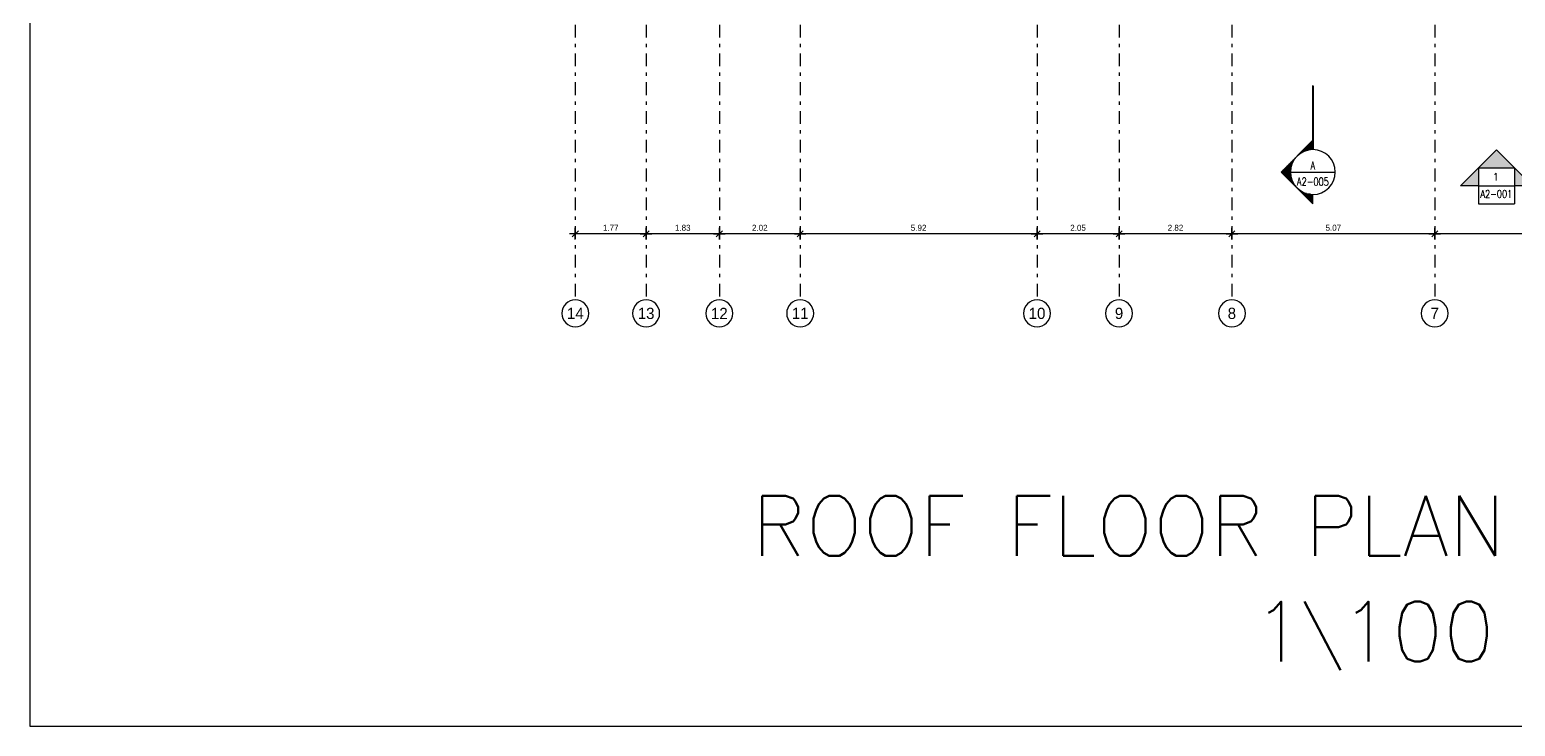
# Model space of a CAD drawing. Extents: x 185 to 567, y -69 to 170.
# Drawn here: x 383.76 to 428.32, y 100.95 to 121.82 of the extents above; entities that cross this region are included whole.
import ezdxf
from ezdxf.enums import TextEntityAlignment as Align

# ---------------------------------------------------------------- set-up
doc = ezdxf.new("R2010")
doc.units = 0
doc.header["$LTSCALE"] = 0.25
doc.header["$MEASUREMENT"] = 0
doc.header["$PDMODE"] = 35
doc.header["$PDSIZE"] = -1
for name, pattern in [('B4-PLANS$0$DASHDOT', [25.4, 12.7, -6.35, 0, -6.35]), ('B4-PLANS$0$DOT2', [0.125, 0, -0.125]), ('B4-PLANS$0$PHANTOM2', [1.25, 0.625, -0.125, 0.125, -0.125, 0.125, -0.125])]:
    doc.linetypes.add(name, pattern=pattern)
doc.layers.get('0').update_dxf_attribs({"linetype": 'CONTINUOUS'})
doc.layers.get('Defpoints').update_dxf_attribs({"linetype": 'CONTINUOUS'})
for name, color, linetype in [('A-AX', 1, 'B4-PLANS$0$DASHDOT'), ('A-AXM', 4, 'CONTINUOUS'), ('A-EDM', 2, 'CONTINUOUS'), ('A-SYMB-50', 4, 'CONTINUOUS')]:
    doc.layers.add(name, color=color, linetype=linetype)
doc.styles.add('B4-PLANS$0$AUC-2-5', font='romans.shx', dxfattribs={"width": 0.85})
doc.styles.add('B4-PLANS$0$RAJ-2-5', font='romans.shx', dxfattribs={"width": 0.85})
doc.styles.add('B4-PLANS$0$ROMANS', font='romans.shx')
doc.styles.add('B4-PLANS$0$S100', font='romans.shx', dxfattribs={"width": 0.9})
doc.styles.add('B4-PLANS$0$XA', font='XARAB.SHX')
doc.styles.add('B4-PLANS$0$XARAB', font='xarab.shx')
doc.dimstyles.new('B4-PLANS$0$DIM100', dxfattribs={"dimtxt": 0.15, "dimasz": 0.12, "dimexe": 0.1, "dimexo": 0, "dimgap": 0.05, "dimtad": 1, "dimzin": 3, "dimdsep": 46, "dimtxsty": 'B4-PLANS$0$XARAB', "dimblk": 'B4-PLANS$0$DTICK', "dimcen": 0.09, "dimclrd": 256, "dimclre": 4, "dimclrt": 3, "dimadec": 0, "dimazin": 3, "dimtfac": 1, "dimtix": 1, "dimtmove": 2, "dimatfit": 0, "dimldrblk": 'B4-PLANS$0$DTICK', "dimfxl": 0.15, "dimtolj": 1, "dimtzin": 3, "dimlwd": -3, "dimlwe": -3, "dimarcsym": 0})

# ---------------------------------------------------------------- blocks, each defined once
blk = doc.blocks.new('B4-PLANS$0$ACRU1')
at = {"color": 2}
blk.add_circle((0, 0), 600, dxfattribs=at)
at = {"style": 'B4-PLANS$0$ROMANS'}
blk.add_attdef('A', text='', height=450, dxfattribs=at).set_placement((0, 0), align=Align.MIDDLE)
blk = doc.blocks.new('B4-PLANS$0$DTICK')
for p, q in [((-1.21, 0), (1.21, 0)), ((0, 1.21), (0, -1.21))]:
    blk.add_line(p, q)
at = {"color": 3}
blk.add_line((-0.63, -0.63), (0.63, 0.63), dxfattribs=at)
blk = doc.blocks.new('*D58')
at = {"layer": 'A-EDM', "color": 4, "linetype": 'B4-PLANS$0$DOT2', "lineweight": -3, "transparency": 16777216}
for p, q in [((0.085, -24.585), (0.085, -24.485)), ((8.585, -24.585), (8.585, -24.485))]:
    blk.add_line(p, q, dxfattribs=at)
at = {"layer": 'A-EDM', "lineweight": -3, "transparency": 16777216}
blk.add_line((8.465, -24.585), (0.205, -24.585), dxfattribs=at)
at = {"layer": 'Defpoints', "color": 0, "transparency": 16777216}
for p in [(0.085, -24.585), (0.085, -24.585), (8.585, -24.585)]:
    blk.add_point(p, dxfattribs=at)
at = {"layer": 'A-EDM', "lineweight": -3, "transparency": 16777216, "xscale": 0.12, "yscale": 0.12, "zscale": 0.12, "rotation": 180}
blk.add_blockref('B4-PLANS$0$DTICK', (0.085, -24.585), dxfattribs=at)
at = {"layer": 'A-EDM', "lineweight": -3, "transparency": 16777216, "xscale": 0.12, "yscale": 0.12, "zscale": 0.12}
blk.add_blockref('B4-PLANS$0$DTICK', (8.585, -24.585), dxfattribs=at)
at = {"layer": 'A-EDM', "color": 3, "transparency": 16777216, "insert": (4.335, -24.437), "char_height": 0.15, "attachment_point": 5, "style": 'B4-PLANS$0$XARAB'}
blk.add_mtext('\\A1;8.50', dxfattribs=at)
blk = doc.blocks.new('*D59')
at = {"layer": 'A-EDM', "color": 4, "linetype": 'B4-PLANS$0$DOT2', "lineweight": -3, "transparency": 16777216}
for p, q in [((-4.985, -24.585), (-4.985, -24.485)), ((0.085, -24.585), (0.085, -24.485))]:
    blk.add_line(p, q, dxfattribs=at)
at = {"layer": 'A-EDM', "lineweight": -3, "transparency": 16777216}
blk.add_line((-0.035, -24.585), (-4.865, -24.585), dxfattribs=at)
at = {"layer": 'Defpoints', "color": 0, "transparency": 16777216}
for p in [(-4.985, -24.585), (-4.985, -24.585), (0.085, -24.585)]:
    blk.add_point(p, dxfattribs=at)
at = {"layer": 'A-EDM', "lineweight": -3, "transparency": 16777216, "xscale": 0.12, "yscale": 0.12, "zscale": 0.12, "rotation": 180}
blk.add_blockref('B4-PLANS$0$DTICK', (-4.985, -24.585), dxfattribs=at)
at = {"layer": 'A-EDM', "lineweight": -3, "transparency": 16777216, "xscale": 0.12, "yscale": 0.12, "zscale": 0.12}
blk.add_blockref('B4-PLANS$0$DTICK', (0.085, -24.585), dxfattribs=at)
at = {"layer": 'A-EDM', "color": 3, "transparency": 16777216, "insert": (-2.45, -24.436), "char_height": 0.15, "attachment_point": 5, "style": 'B4-PLANS$0$XARAB'}
blk.add_mtext('\\A1;5.07', dxfattribs=at)
blk = doc.blocks.new('*D60')
at = {"layer": 'A-EDM', "color": 4, "linetype": 'B4-PLANS$0$DOT2', "lineweight": -3, "transparency": 16777216}
for p, q in [((-7.805, -24.585), (-7.805, -24.485)), ((-4.985, -24.585), (-4.985, -24.485))]:
    blk.add_line(p, q, dxfattribs=at)
at = {"layer": 'A-EDM', "lineweight": -3, "transparency": 16777216}
blk.add_line((-5.105, -24.585), (-7.685, -24.585), dxfattribs=at)
at = {"layer": 'Defpoints', "color": 0, "transparency": 16777216}
for p in [(-7.805, -24.585), (-7.805, -24.585), (-4.985, -24.585)]:
    blk.add_point(p, dxfattribs=at)
at = {"layer": 'A-EDM', "lineweight": -3, "transparency": 16777216, "xscale": 0.12, "yscale": 0.12, "zscale": 0.12, "rotation": 180}
blk.add_blockref('B4-PLANS$0$DTICK', (-7.805, -24.585), dxfattribs=at)
at = {"layer": 'A-EDM', "lineweight": -3, "transparency": 16777216, "xscale": 0.12, "yscale": 0.12, "zscale": 0.12}
blk.add_blockref('B4-PLANS$0$DTICK', (-4.985, -24.585), dxfattribs=at)
at = {"layer": 'A-EDM', "color": 3, "transparency": 16777216, "insert": (-6.395, -24.437), "char_height": 0.15, "attachment_point": 5, "style": 'B4-PLANS$0$XARAB'}
blk.add_mtext('\\A1;2.82', dxfattribs=at)
blk = doc.blocks.new('*D61')
at = {"layer": 'A-EDM', "color": 4, "linetype": 'B4-PLANS$0$DOT2', "lineweight": -3, "transparency": 16777216}
for p, q in [((-9.855, -24.585), (-9.855, -24.485)), ((-7.805, -24.585), (-7.805, -24.485))]:
    blk.add_line(p, q, dxfattribs=at)
at = {"layer": 'A-EDM', "lineweight": -3, "transparency": 16777216}
blk.add_line((-7.925, -24.585), (-9.735, -24.585), dxfattribs=at)
at = {"layer": 'Defpoints', "color": 0, "transparency": 16777216}
for p in [(-9.855, -24.585), (-9.855, -24.585), (-7.805, -24.585)]:
    blk.add_point(p, dxfattribs=at)
at = {"layer": 'A-EDM', "lineweight": -3, "transparency": 16777216, "xscale": 0.12, "yscale": 0.12, "zscale": 0.12, "rotation": 180}
blk.add_blockref('B4-PLANS$0$DTICK', (-9.855, -24.585), dxfattribs=at)
at = {"layer": 'A-EDM', "lineweight": -3, "transparency": 16777216, "xscale": 0.12, "yscale": 0.12, "zscale": 0.12}
blk.add_blockref('B4-PLANS$0$DTICK', (-7.805, -24.585), dxfattribs=at)
at = {"layer": 'A-EDM', "color": 3, "transparency": 16777216, "insert": (-8.83, -24.437), "char_height": 0.15, "attachment_point": 5, "style": 'B4-PLANS$0$XARAB'}
blk.add_mtext('\\A1;2.05', dxfattribs=at)
blk = doc.blocks.new('*D62')
at = {"layer": 'A-EDM', "color": 4, "linetype": 'B4-PLANS$0$DOT2', "lineweight": -3, "transparency": 16777216}
for p, q in [((-15.775, -24.585), (-15.775, -24.485)), ((-9.855, -24.585), (-9.855, -24.485))]:
    blk.add_line(p, q, dxfattribs=at)
at = {"layer": 'A-EDM', "lineweight": -3, "transparency": 16777216}
blk.add_line((-9.975, -24.585), (-15.655, -24.585), dxfattribs=at)
at = {"layer": 'Defpoints', "color": 0, "transparency": 16777216}
for p in [(-15.775, -24.585), (-15.775, -24.585), (-9.855, -24.585)]:
    blk.add_point(p, dxfattribs=at)
at = {"layer": 'A-EDM', "lineweight": -3, "transparency": 16777216, "xscale": 0.12, "yscale": 0.12, "zscale": 0.12, "rotation": 180}
blk.add_blockref('B4-PLANS$0$DTICK', (-15.775, -24.585), dxfattribs=at)
at = {"layer": 'A-EDM', "lineweight": -3, "transparency": 16777216, "xscale": 0.12, "yscale": 0.12, "zscale": 0.12}
blk.add_blockref('B4-PLANS$0$DTICK', (-9.855, -24.585), dxfattribs=at)
at = {"layer": 'A-EDM', "color": 3, "transparency": 16777216, "insert": (-12.815, -24.437), "char_height": 0.15, "attachment_point": 5, "style": 'B4-PLANS$0$XARAB'}
blk.add_mtext('\\A1;5.92', dxfattribs=at)
blk = doc.blocks.new('*D63')
at = {"layer": 'A-EDM', "color": 4, "linetype": 'B4-PLANS$0$DOT2', "lineweight": -3, "transparency": 16777216}
for p, q in [((-17.795, -24.585), (-17.795, -24.485)), ((-15.775, -24.585), (-15.775, -24.485))]:
    blk.add_line(p, q, dxfattribs=at)
at = {"layer": 'A-EDM', "lineweight": -3, "transparency": 16777216}
blk.add_line((-15.895, -24.585), (-17.675, -24.585), dxfattribs=at)
at = {"layer": 'Defpoints', "color": 0, "transparency": 16777216}
for p in [(-17.795, -24.585), (-17.795, -24.585), (-15.775, -24.585)]:
    blk.add_point(p, dxfattribs=at)
at = {"layer": 'A-EDM', "lineweight": -3, "transparency": 16777216, "xscale": 0.12, "yscale": 0.12, "zscale": 0.12, "rotation": 180}
blk.add_blockref('B4-PLANS$0$DTICK', (-17.795, -24.585), dxfattribs=at)
at = {"layer": 'A-EDM', "lineweight": -3, "transparency": 16777216, "xscale": 0.12, "yscale": 0.12, "zscale": 0.12}
blk.add_blockref('B4-PLANS$0$DTICK', (-15.775, -24.585), dxfattribs=at)
at = {"layer": 'A-EDM', "color": 3, "transparency": 16777216, "insert": (-16.785, -24.437), "char_height": 0.15, "attachment_point": 5, "style": 'B4-PLANS$0$XARAB'}
blk.add_mtext('\\A1;2.02', dxfattribs=at)
blk = doc.blocks.new('*D64')
at = {"layer": 'A-EDM', "color": 4, "linetype": 'B4-PLANS$0$DOT2', "lineweight": -3, "transparency": 16777216}
for p, q in [((-19.625, -24.585), (-19.625, -24.485)), ((-17.795, -24.585), (-17.795, -24.485))]:
    blk.add_line(p, q, dxfattribs=at)
at = {"layer": 'A-EDM', "lineweight": -3, "transparency": 16777216}
blk.add_line((-17.915, -24.585), (-19.505, -24.585), dxfattribs=at)
at = {"layer": 'Defpoints', "color": 0, "transparency": 16777216}
for p in [(-19.625, -24.585, 0), (-19.625, -24.585), (-17.795, -24.585)]:
    blk.add_point(p, dxfattribs=at)
at = {"layer": 'A-EDM', "lineweight": -3, "transparency": 16777216, "xscale": 0.12, "yscale": 0.12, "zscale": 0.12, "rotation": 180}
blk.add_blockref('B4-PLANS$0$DTICK', (-19.625, -24.585), dxfattribs=at)
at = {"layer": 'A-EDM', "lineweight": -3, "transparency": 16777216, "xscale": 0.12, "yscale": 0.12, "zscale": 0.12}
blk.add_blockref('B4-PLANS$0$DTICK', (-17.795, -24.585), dxfattribs=at)
at = {"layer": 'A-EDM', "color": 3, "transparency": 16777216, "insert": (-18.71, -24.437), "char_height": 0.15, "attachment_point": 5, "style": 'B4-PLANS$0$XARAB'}
blk.add_mtext('\\A1;1.83', dxfattribs=at)
blk = doc.blocks.new('*D65')
at = {"layer": 'A-EDM', "color": 4, "linetype": 'B4-PLANS$0$DOT2', "lineweight": -3, "transparency": 16777216}
for p, q in [((-21.395, -24.585), (-21.395, -24.485)), ((-19.625, -24.585), (-19.625, -24.485))]:
    blk.add_line(p, q, dxfattribs=at)
at = {"layer": 'A-EDM', "lineweight": -3, "transparency": 16777216}
blk.add_line((-19.745, -24.585), (-21.275, -24.585), dxfattribs=at)
at = {"layer": 'Defpoints', "color": 0, "transparency": 16777216}
for p in [(-21.395, -24.585, 0), (-21.395, -24.585), (-19.625, -24.585, 0)]:
    blk.add_point(p, dxfattribs=at)
at = {"layer": 'A-EDM', "lineweight": -3, "transparency": 16777216, "xscale": 0.12, "yscale": 0.12, "zscale": 0.12, "rotation": 180}
blk.add_blockref('B4-PLANS$0$DTICK', (-21.395, -24.585), dxfattribs=at)
at = {"layer": 'A-EDM', "lineweight": -3, "transparency": 16777216, "xscale": 0.12, "yscale": 0.12, "zscale": 0.12}
blk.add_blockref('B4-PLANS$0$DTICK', (-19.625, -24.585), dxfattribs=at)
at = {"layer": 'A-EDM', "color": 3, "transparency": 16777216, "insert": (-20.51, -24.436), "char_height": 0.15, "attachment_point": 5, "style": 'B4-PLANS$0$XARAB'}
blk.add_mtext('\\A1;1.77', dxfattribs=at)
blk = doc.blocks.new('B4-PLANS$0$Bk-Elevation_Dn')
h = blk.add_hatch(color=256)
h.paths.add_polyline_path([(-12.12, 12.12), (-6.06, 6.06), (-6.06, 12.12)])
h.paths.add_polyline_path([(-6.06, 6.06), (0, 0), (6.06, 6.06)])
h.paths.add_polyline_path([(12.12, 12.12), (6.06, 12.12), (6.06, 6.06)])
for p, q in [((-6.06, 6.06), (-6.06, 18.19)), ((-6.06, 18.19), (6.06, 18.19)), ((6.06, 6.06), (6.06, 18.19)), ((-12.12, 12.12), (0, 0)), ((-6.06, 12.12), (-12.12, 12.12)), ((-6.06, 12.12), (6.06, 12.12)), ((0, 0), (12.12, 12.12)), ((12.12, 12.12), (6.06, 12.12)), ((-6.06, 6.06), (6.06, 6.06))]:
    blk.add_line(p, q)
at = {"style": 'B4-PLANS$0$AUC-2-5'}
for tag, height, p in [('ID.', 3.17, (0, 14.9)), ('SHEET', 2.38, (0, 9.15))]:
    blk.add_attdef(tag, text='', height=height, dxfattribs=at).set_placement(p, align=Align.MIDDLE)
blk = doc.blocks.new('*X27')
at = {"color": 0}
for p, q in [((40525, 52791), (40525, 52925)), ((40550, 52798), (40550, 52950)), ((40575, 52803), (40575, 52975)), ((40600, 52807), (40600, 53000)), ((40625, 52810), (40625, 53025)), ((40650, 52813), (40650, 53050)), ((40675, 52814), (40675, 53075)), ((40700, 52815), (40700, 53100)), ((40725, 52815), (40725, 53084)), ((40750, 52813), (40750, 53059)), ((40775, 52811), (40775, 53034)), ((40800, 52808), (40800, 53009)), ((40825, 52804), (40825, 52984)), ((40850, 52800), (40850, 52959)), ((40875, 52794), (40875, 52934)), ((40900, 52787), (40900, 52909)), ((40050, 52363), (40050, 52450)), ((40075, 52421), (40075, 52475)), ((40100, 52468), (40100, 52500)), ((40125, 52507), (40125, 52525)), ((40150, 52542), (40150, 52550)), ((40175, 52573), (40175, 52575)), ((40200, 52600), (40200, 52600)), ((40225, 52625), (40225, 52625)), ((40250, 52647), (40250, 52650)), ((40275, 52667), (40275, 52675)), ((40300, 52686), (40300, 52700)), ((40325, 52703), (40325, 52725)), ((40350, 52718), (40350, 52750)), ((40375, 52732), (40375, 52775)), ((40400, 52745), (40400, 52800)), ((40425, 52757), (40425, 52825)), ((40450, 52767), (40450, 52850)), ((40475, 52776), (40475, 52875)), ((40500, 52784), (40500, 52900)), ((40925, 52779), (40925, 52884)), ((40950, 52770), (40950, 52859)), ((40975, 52761), (40975, 52834)), ((41000, 52749), (41000, 52809)), ((41025, 52737), (41025, 52784)), ((41050, 52724), (41050, 52759)), ((41075, 52709), (41075, 52734)), ((41100, 52693), (41100, 52709)), ((41125, 52675), (41125, 52684)), ((41150, 52655), (41150, 52659)), ((41175, 52633), (41175, 52634)), ((41225, 52583), (41225, 52584)), ((41250, 52554), (41250, 52559)), ((41275, 52521), (41275, 52534)), ((41300, 52483), (41300, 52509)), ((41325, 52439), (41325, 52484)), ((41350, 52386), (41350, 52459)), ((39725, 52115), (39725, 52125)), ((39750, 52115), (39750, 52150)), ((39775, 52115), (39775, 52175)), ((39800, 52115), (39800, 52200)), ((39825, 52115), (39825, 52225)), ((39850, 52115), (39850, 52250)), ((39875, 52115), (39875, 52275)), ((39900, 52115), (39900, 52300)), ((39925, 52115), (39925, 52325)), ((39950, 52115), (39950, 52350)), ((39975, 52115), (39975, 52375)), ((40000, 52115), (40000, 52400)), ((40025, 52282), (40025, 52425)), ((41375, 52316), (41375, 52434)), ((41400, 52195), (41400, 52409)), ((41425, 52115), (41425, 52384)), ((41450, 52115), (41450, 52359)), ((41475, 52115), (41475, 52334)), ((41500, 52115), (41500, 52309)), ((41525, 52115), (41525, 52284)), ((41550, 52115), (41550, 52259)), ((41575, 52115), (41575, 52234)), ((41600, 52115), (41600, 52209)), ((41625, 52115), (41625, 52184)), ((41650, 52115), (41650, 52159)), ((41675, 52115), (41675, 52134))]:
    blk.add_line(p, q, dxfattribs=at)
blk = doc.blocks.new('B4-PLANS$0$SRD')
for p, q in [((0, 792), (-792, 0)), ((0, 792), (0, 560)), ((-560, 0), (560, 0)), ((0, -792), (-792, 0)), ((0, -560), (0, -2160))]:
    blk.add_line(p, q)
blk.add_circle((0, 0), 560)
at = {"xscale": 0.8, "yscale": 0.8, "zscale": 0.8, "rotation": 90}
blk.add_blockref('*X27', (41692, -32564), dxfattribs=at)
at = {"style": 'B4-PLANS$0$S100', "width": 0.75, "flags": 12}
for tag, p in [('N', (0, 240)), ('SHEET', (0, -160))]:
    blk.add_attdef(tag, text='', height=200, dxfattribs=at).set_placement(p, align=Align.MIDDLE)
blk = doc.blocks.new('B4-PLANS$0$SYM')
at = {"layer": 'A-SYMB-50', "linetype": 'B4-PLANS$0$PHANTOM2', "lineweight": -3, "ltscale": 2, "const_width": 0.05, "elevation": 0}
blk.add_lwpolyline([(2.767, -20.596), (2.767, -22.196)], dxfattribs=at)
at = {"layer": 'A-SYMB-50', "linetype": 'B4-PLANS$0$PHANTOM2', "lineweight": -3, "ltscale": 2}
ref = blk.add_blockref('B4-PLANS$0$SRD', (2.767, -22.756, 0), dxfattribs=dict(at, xscale=-0.0009999999999763531, yscale=0.001000000000004775, zscale=0.001, rotation=180))
ref.add_attrib('N', 'A2-005', dxfattribs={"layer": '0', "height": 0.2, "style": 'B4-PLANS$0$S100', "width": 0.75, "flags": 12}).set_placement((2.767, -22.996, 0), align=Align.MIDDLE)
ref.add_attrib('SHEET', 'A', dxfattribs={"layer": '0', "height": 0.2, "style": 'B4-PLANS$0$S100', "width": 0.75, "flags": 12}).set_placement((2.767, -22.596, 0), align=Align.MIDDLE)
at = {"layer": 'A-SYMB-50'}
ref = blk.add_blockref('B4-PLANS$0$Bk-Elevation_Dn', (7.352, -22.198, 0), dxfattribs=dict(at, xscale=-0.07423693242890295, yscale=0.07423693242890295, zscale=0.07423693240877695, rotation=180))
ref.add_attrib('ID.', 'A2-001', dxfattribs={"layer": '0', "height": 0.1875, "rotation": 360, "style": 'B4-PLANS$0$RAJ-2-5', "width": 0.8}).set_placement((7.352, -23.304, 0), align=Align.MIDDLE)
ref.add_attrib('SHEET', '1', dxfattribs={"layer": '0', "height": 0.188, "rotation": 360, "style": 'B4-PLANS$0$RAJ-2-5', "width": 0.85}).set_placement((7.337, -22.877, 0), align=Align.MIDDLE)
blk = doc.blocks.new('B4-PLANS$0$AXES-B2')
at = {"layer": 'A-AX', "ltscale": 0.1}
for p, q in [((-21.395, 10.085), (-21.395, -26.235)), ((-19.625, 10.085), (-19.625, -26.235)), ((-17.795, 10.085), (-17.795, -26.235)), ((-15.775, 10.085), (-15.775, -26.235)), ((-9.855, 10.085), (-9.855, -26.235)), ((-7.805, 10.085), (-7.805, -26.235)), ((-4.985, 10.085), (-4.985, -26.235)), ((0.085, 10.085), (0.085, -26.235))]:
    blk.add_line(p, q, dxfattribs=at)
at = {"layer": 'A-AXM'}
ref = blk.add_blockref('B4-PLANS$0$ACRU1', (-21.395, -26.573), dxfattribs=dict(at, xscale=-0.0005624999175779749, yscale=0.0005624997429549586, zscale=0.0005625000000080149, rotation=1.778695351006832e-05))
ref.add_attrib('A', '14', dxfattribs={"layer": '0', "height": 0.2812, "rotation": 0, "style": 'B4-PLANS$0$XA', "flags": 12}).set_placement((-21.395, -26.573), align=Align.MIDDLE)
ref = blk.add_blockref('B4-PLANS$0$ACRU1', (-19.625, -26.573), dxfattribs=dict(at, xscale=-0.0005624999175779727, yscale=0.0005624997429549586, zscale=0.0005625000000080149, rotation=1.778695351006832e-05))
ref.add_attrib('A', '13', dxfattribs={"layer": '0', "height": 0.2812, "rotation": 0, "style": 'B4-PLANS$0$XA', "flags": 12}).set_placement((-19.625, -26.573), align=Align.MIDDLE)
ref = blk.add_blockref('B4-PLANS$0$ACRU1', (-17.795, -26.573), dxfattribs=dict(at, xscale=-0.0005624999175779749, yscale=0.0005624997429549586, zscale=0.0005625000000080149, rotation=1.778695351006832e-05))
ref.add_attrib('A', '12', dxfattribs={"layer": '0', "height": 0.2812, "rotation": 0, "style": 'B4-PLANS$0$XA', "flags": 12}).set_placement((-17.795, -26.573), align=Align.MIDDLE)
ref = blk.add_blockref('B4-PLANS$0$ACRU1', (-15.775, -26.573), dxfattribs=dict(at, xscale=-0.0005624999175779749, yscale=0.0005624997429549586, zscale=0.0005625000000080149, rotation=1.778695351006832e-05))
ref.add_attrib('A', '11', dxfattribs={"layer": '0', "height": 0.2812, "rotation": 0, "style": 'B4-PLANS$0$XA', "flags": 12}).set_placement((-15.775, -26.573), align=Align.MIDDLE)
ref = blk.add_blockref('B4-PLANS$0$ACRU1', (-9.855, -26.573), dxfattribs=dict(at, xscale=-0.0005624999175779749, yscale=0.0005624997429549586, zscale=0.0005625000000080149, rotation=1.778695351006832e-05))
ref.add_attrib('A', '10', dxfattribs={"layer": '0', "height": 0.2812, "rotation": 0, "style": 'B4-PLANS$0$XA', "flags": 12}).set_placement((-9.855, -26.573), align=Align.MIDDLE)
ref = blk.add_blockref('B4-PLANS$0$ACRU1', (-7.805, -26.573), dxfattribs=dict(at, xscale=-0.0005624999175779749, yscale=0.0005624997429549586, zscale=0.0005625000000080149, rotation=1.778695351006832e-05))
ref.add_attrib('A', '9', dxfattribs={"layer": '0', "height": 0.281, "rotation": 0, "style": 'B4-PLANS$0$XA', "flags": 12}).set_placement((-7.805, -26.573), align=Align.MIDDLE)
ref = blk.add_blockref('B4-PLANS$0$ACRU1', (-4.985, -26.573), dxfattribs=dict(at, xscale=-0.0005624999175779749, yscale=0.0005624997429549586, zscale=0.0005625000000080149, rotation=1.778695351006832e-05))
ref.add_attrib('A', '8', dxfattribs={"layer": '0', "height": 0.281, "rotation": 0, "style": 'B4-PLANS$0$XA', "flags": 12}).set_placement((-4.985, -26.573), align=Align.MIDDLE)
ref = blk.add_blockref('B4-PLANS$0$ACRU1', (0.085, -26.573), dxfattribs=dict(at, xscale=-0.0005624999175779749, yscale=0.0005624997429549586, zscale=0.0005625000000080149, rotation=1.778695351006832e-05))
ref.add_attrib('A', '7', dxfattribs={"layer": '0', "height": 0.281, "rotation": 0, "style": 'B4-PLANS$0$XA', "flags": 12}).set_placement((0.085, -26.573), align=Align.MIDDLE)
at = {"layer": 'A-EDM'}
for base, p1, p2, picture, middle in [((-21.395, -24.585), (-19.625, -24.585, 0), (-21.395, -24.585, 0), '*D65', (-20.51, -24.436)), ((-19.625, -24.585), (-17.795, -24.585), (-19.625, -24.585, 0), '*D64', (-18.71, -24.437)), ((-17.795, -24.585), (-15.775, -24.585), (-17.795, -24.585), '*D63', (-16.785, -24.437)), ((-15.775, -24.585), (-9.855, -24.585), (-15.775, -24.585), '*D62', (-12.815, -24.437)), ((-9.855, -24.585), (-7.805, -24.585), (-9.855, -24.585), '*D61', (-8.83, -24.437)), ((-7.805, -24.585), (-4.985, -24.585), (-7.805, -24.585), '*D60', (-6.395, -24.437)), ((-4.985, -24.585), (0.085, -24.585), (-4.985, -24.585), '*D59', (-2.45, -24.436)), ((0.085, -24.585), (8.585, -24.585), (0.085, -24.585), '*D58', (4.335, -24.437))]:
    dim = blk.add_linear_dim(base=base, p1=p1, p2=p2, dimstyle='B4-PLANS$0$DIM100', override={"dimfxl": 0.15}, dxfattribs=at)
    dim.commit()
    dim.dimension.update_dxf_attribs({"geometry": picture, "text_midpoint": middle})

msp = doc.modelspace()

# ---------------------------------------------------------------- linework, layer by layer
at = {"layer": 'Defpoints'}
msp.add_lwpolyline([(466.589, 167.434), (383.761, 167.434), (383.761, 100.95), (466.589, 100.95)], close=True, dxfattribs=at)

# ---------------------------------------------------------------- block references
at = {"layer": 'A-EDM', "linetype": 'ByBlock', "ltscale": 2, "xscale": 1.2, "yscale": 1.2, "zscale": 1.2}
msp.add_blockref('B4-PLANS$0$AXES-B2', (425.799, 145.211), dxfattribs=at)
msp.add_blockref('B4-PLANS$0$AXES-B2', (425.799, 145.211), dxfattribs=at)
at = {"layer": 'A-SYMB-50', "xscale": 1.2, "yscale": 1.2, "zscale": 1.2}
msp.add_blockref('B4-PLANS$0$SYM', (418.926, 144.866, 0), dxfattribs=at)

# ---------------------------------------------------------------- texts
at = {"layer": 'Defpoints', "style": 'B4-PLANS$0$ROMANS'}
for s, p in [('ROOF FLOOR PLAN BLOCK (4)', (405.421, 106.058, 0)), ('1\\100', (420.447, 102.887, 0))]:
    msp.add_text(s, height=1.8, dxfattribs=at).set_placement(p)

doc.saveas('drawing.dxf')
